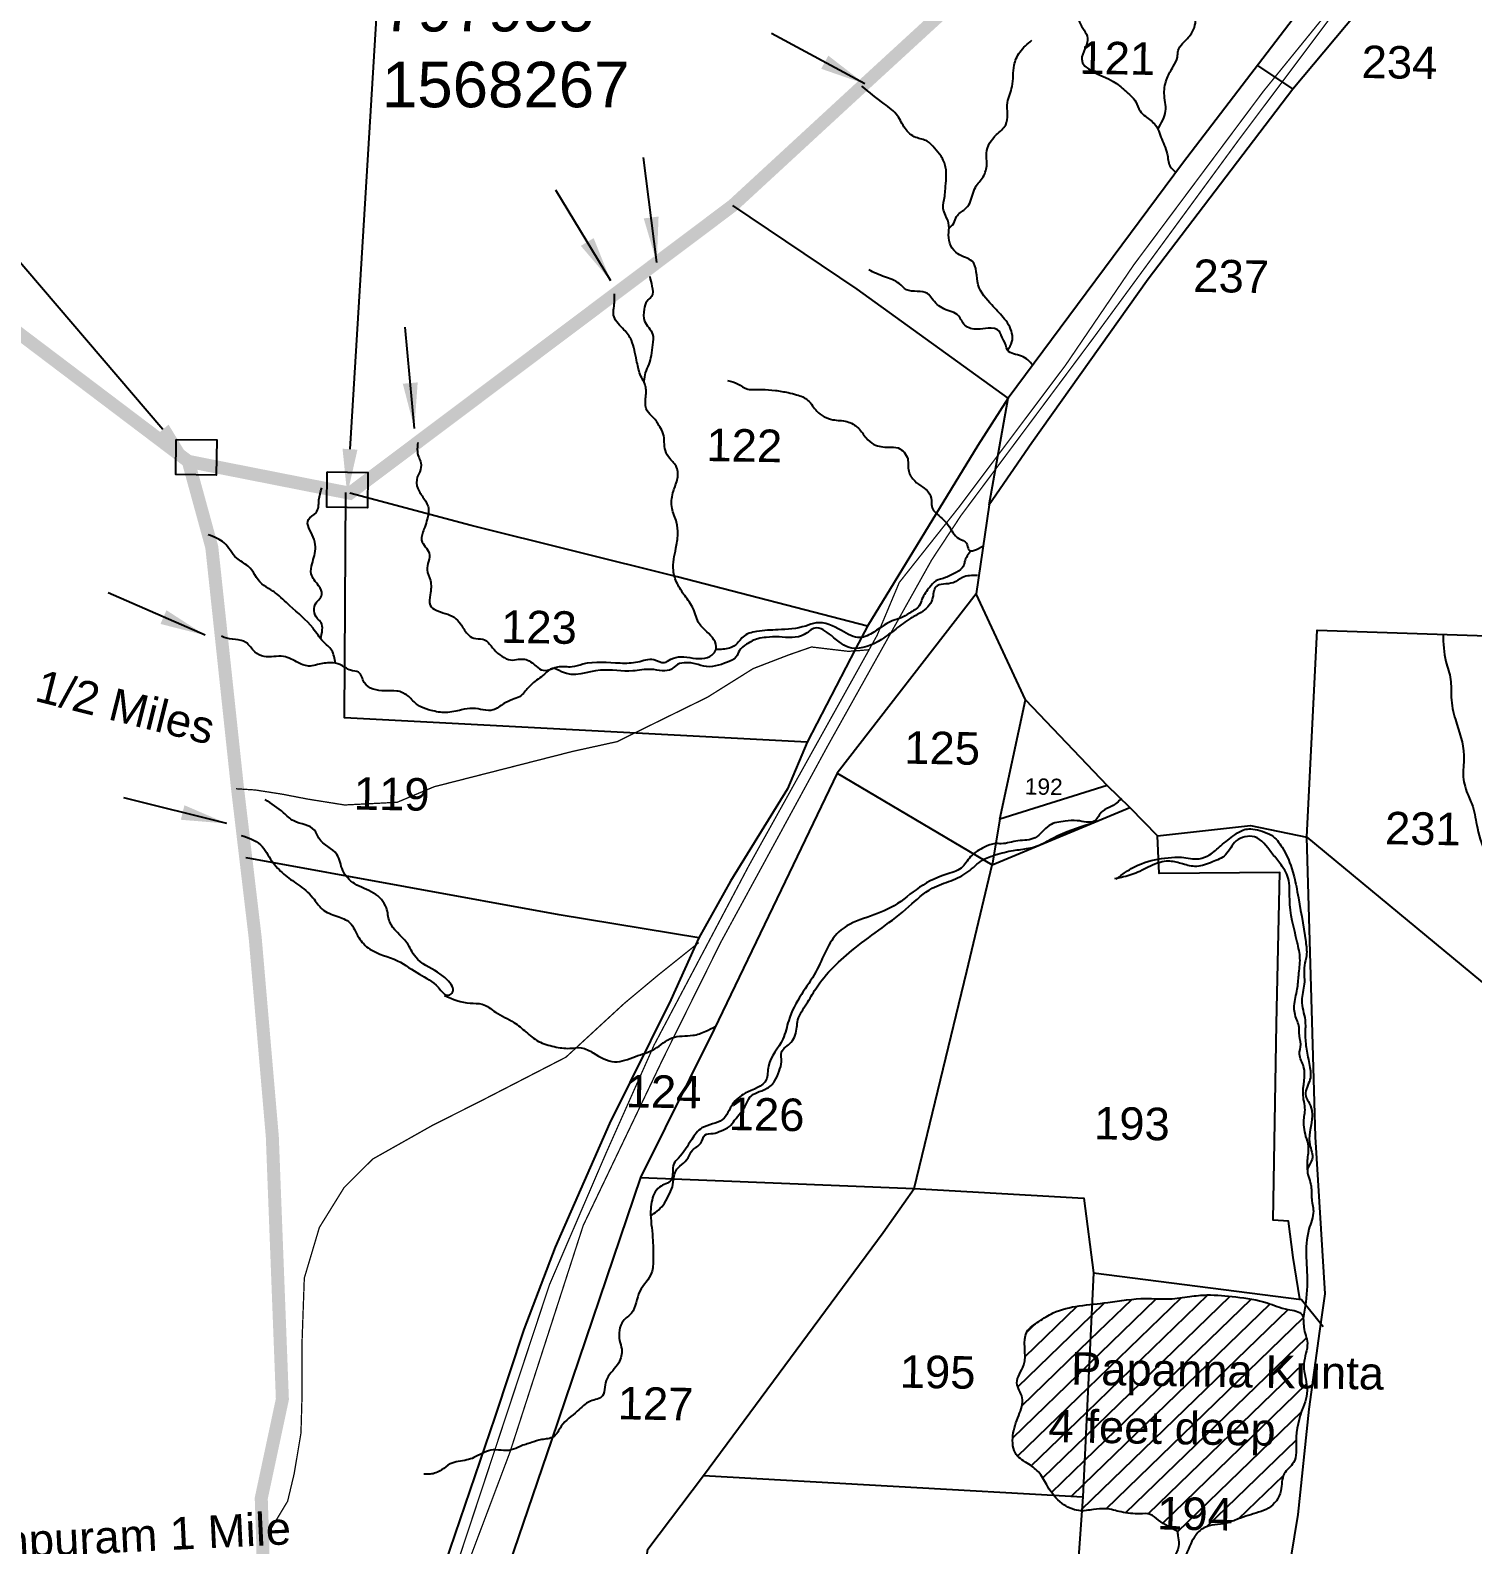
# Model space of a CAD drawing. Header units: feet. Extents: x 795890 to 801423, y 1560112 to 1569674.
# Drawn here: x 797744 to 798854, y 1567435 to 1568600 of the extents above; entities that cross this region are included whole.
import ezdxf
from ezdxf import colors
from ezdxf.entities.mleader import LeaderData, LeaderLine
from ezdxf.enums import TextEntityAlignment as Align
from ezdxf.math import Vec2, Vec3

# ---------------------------------------------------------------- set-up
doc = ezdxf.new("R2010")
doc.units = ezdxf.units.FT
doc.header["$LTSCALE"] = 15
doc.header["$MEASUREMENT"] = 0
doc.linetypes.add('HIDDEN2', pattern=[0.1875, 0.125, -0.0625])
for name, color, linetype in [('CRDS STONES', 7, 'Continuous'), ('PLOT', 7, 'Continuous'), ('PLOT NO', 7, 'Continuous'), ('ROADS', 6, 'Continuous'), ('TANKS-STREAM', 4, 'Continuous'), ('VILLAGE STONES', 240, 'Continuous')]:
    doc.layers.add(name, color=color, linetype=linetype)
doc.layers.add('VILLAGE BOUNDRY', color=5, linetype='HIDDEN2', lineweight=100)
doc.styles.get("Standard").update_dxf_attribs({"font": 'arial.ttf'})
doc.dimstyles.get("Standard").update_dxf_attribs({"dimtxt": 0.18, "dimasz": 35, "dimexe": 0.18, "dimexo": 0.0625, "dimgap": 0.09, "dimtad": 0, "dimtih": 1, "dimtoh": 1, "dimdec": 4, "dimzin": 0, "dimdsep": 46, "dimtxsty": 'Standard', "dimcen": 0.09, "dimadec": 0, "dimazin": 0, "dimtfac": 1, "dimtdec": 4, "dimtofl": 0, "dimtmove": 0, "dimatfit": 3, "dimfxl": 0, "dimtolj": 1, "dimtzin": 0, "dimarcsym": 0})
pattern_1 = [(44.06397762980023, (-41019.01245029452, -16241.04117083752), (-8.858157993516071, 9.152417032860116), [])]

msp = doc.modelspace()

# ---------------------------------------------------------------- hatches: boundary and pattern name
at = {"layer": 'TANKS-STREAM', "lineweight": -2}
h = msp.add_hatch(dxfattribs=at)
h.set_pattern_fill('ANSI31', color=256, scale=101.8967950291606, angle=-0.936022370199765)
h.set_pattern_definition(pattern_1)
edge = h.paths.add_edge_path()
edge.add_spline(control_points=[(798560.7809695156, 1567619.903628634), (798557.5230837952, 1567619.556344863), (798547.3690790051, 1567618.389728365), (798532.798308518, 1567615.260491172), (798520.3929300345, 1567606.915406936), (798504.7232010046, 1567596.83239327), (798513.4738677342, 1567575.893474803), (798499.6685594262, 1567560.343606072), (798509.7338163061, 1567547.622935451), (798503.9240260895, 1567533.443003292), (798498.9271969508, 1567520.006339806), (798500.1812727724, 1567503.584875104), (798512.1263959224, 1567497.422304075), (798521.459065171, 1567490.191099484), (798525.934926339, 1567480.696861529), (798529.7113874768, 1567475.107678997), (798531.383596349, 1567473.054887679)], knot_values=[102.9806647116088, 102.9806647116088, 102.9806647116088, 102.9806647116088, 112.8228959057091, 133.5904802349713, 146.3271555181715, 158.5784096656357, 184.1608028850692, 198.9493895631247, 210.9663786938582, 224.8289537007286, 241.0304151240638, 255.8129114780338, 267.9576955151313, 278.8131546367209, 290.9358168801128, 298.8517358993766, 298.8517358993766, 298.8517358993766, 298.8517358993766], degree=3, periodic=0)
edge.add_line((798531.383596349, 1567473.054887679), (798553.7679550918, 1567471.797010951))
edge.add_line((798553.7679550918, 1567471.797010951), (798560.7809695156, 1567619.903628635))
h.paths.add_polyline_path([(798518.7868153008, 1567499.016299409), (798709.7231340883, 1567495.896757826), (798710.516252046, 1567544.440756717), (798519.5799332585, 1567547.560298301)], flags=9)
h.paths.add_polyline_path([(798526.5197518728, 1567543.525895312), (798812.3871257462, 1567538.855358214), (798813.1697969445, 1567586.759947215), (798527.3024230712, 1567591.430484313)], flags=9)
h = msp.add_hatch(dxfattribs=at)
h.set_pattern_fill('ANSI31', color=256, scale=101.8967950291606, angle=-0.936022370199765)
h.set_pattern_definition(pattern_1)
edge = h.paths.add_edge_path()
edge.add_spline(control_points=[(798641.3749385981, 1567443.364971105), (798642.9239925842, 1567445.213567149), (798649.2598188693, 1567450.893958036), (798661.8193980809, 1567449.96365194), (798675.202296966, 1567455.872331771), (798686.2168633437, 1567459.069049244), (798699.3951712187, 1567463.459320988), (798707.6042145214, 1567475.072696688), (798706.0935702114, 1567489.932188462), (798719.1501904016, 1567498.578105497), (798716.333405695, 1567518.675548624), (798720.7926723806, 1567535.074565186), (798726.3703951199, 1567549.107531311), (798726.2133028193, 1567560.647779861), (798721.5747176976, 1567574.098185996), (798728.706965434, 1567589.1429822), (798723.1010880076, 1567599.77159436), (798723.6021142786, 1567607.208478243), (798723.2424739738, 1567609.345732982)], knot_values=[89.78068320916691, 89.78068320916691, 89.78068320916691, 89.78068320916691, 96.72634123013057, 114.0873458659726, 123.5707441881754, 139.6717737259425, 147.9569356268246, 164.0097937178257, 176.965293781175, 188.1799770774778, 204.1606968455087, 230.4994613653928, 239.0219783507214, 248.1172724510686, 263.8536690249238, 279.590065598779, 291.8580528233687, 298.4410256286506, 298.4410256286506, 298.4410256286506, 298.4410256286506], degree=3, periodic=0)
edge.add_spline(control_points=[(798723.2424739738, 1567609.345732982), (798723.0709809425, 1567610.364874299), (798721.7278387633, 1567614.556712052), (798708.6390088596, 1567615.611528349), (798693.6931647871, 1567622.6151566), (798672.0566948893, 1567625.551222875), (798652.21033312, 1567627.757754887), (798640.3889850079, 1567626.445833419), (798635.9662599122, 1567625.955003782)], knot_values=[0, 0, 0, 0, 3.139064076731586, 14.38721479808989, 30.86003281980167, 54.88016193281336, 76.7233390009817, 89.78068320916691, 89.78068320916691, 89.78068320916691, 89.78068320916691], degree=3, periodic=0)
edge.add_spline(control_points=[(798635.9662599122, 1567625.955003782), (798630.8373872516, 1567625.109979196), (798619.597891255, 1567623.258178405), (798598.4007423476, 1567625.40380576), (798578.5371732253, 1567621.654500552), (798564.8266351838, 1567620.334888092), (798560.7809695157, 1567619.903628634)], knot_values=[293.2886513395897, 293.2886513395897, 293.2886513395897, 293.2886513395897, 308.5353855735099, 326.7005957780581, 355.4641383725358, 367.458777382488, 367.458777382488, 367.458777382488, 367.458777382488], degree=3, periodic=0)
edge.add_line((798560.7809695158, 1567619.903628634), (798553.7679550918, 1567471.797010951))
edge.add_line((798553.7679550918, 1567471.797010951), (798552.9997566628, 1567461.151551663))
edge.add_spline(control_points=[(798552.9997566624, 1567461.151551663), (798555.9528095442, 1567461.135107519), (798562.020051575, 1567462.134064741), (798572.2204462911, 1567463.372604805), (798583.9045936237, 1567459.554187592), (798595.2920813712, 1567458.392899854), (798605.8888010121, 1567459.408420541), (798614.261879763, 1567451.473715212), (798621.5488185071, 1567447.753725145), (798626.5688355782, 1567445.191001032)], knot_values=[0, 0, 0, 0, 8.75778808385742, 17.78771005395031, 29.99496510895942, 44.10036832025772, 51.98330716747137, 59.53037742967099, 76.24309494345836, 76.24309494345836, 76.24309494345836, 76.24309494345836], degree=3, periodic=0)
edge.add_line((798626.5688355782, 1567445.191001032), (798641.3749385981, 1567443.364971105))
h.paths.add_polyline_path([(798523.237189529, 1567510.143321908), (798667.3209500415, 1567507.789263312), (798667.6957361314, 1567530.72861975), (798523.6119756188, 1567533.082678346)], flags=9)
h.paths.add_polyline_path([(798523.5706326214, 1567534.381564466), (798729.5036100155, 1567531.017005588), (798729.884527575, 1567554.331648021), (798523.9515501809, 1567557.696206899)], flags=9)
h.paths.add_polyline_path([(798603.5547009835, 1567439.754125435), (798675.927562638, 1567438.571688522), (798676.5649800163, 1567477.585795074), (798604.1921183617, 1567478.768231988)], flags=9)

# ---------------------------------------------------------------- linework, layer by layer
at = {"layer": 'PLOT'}
for points in [[(798773.8715679743, 1568684.880315187), (798630.4386474058, 1568496.996575469), (798496.2413060562, 1568316.659830096), (798380.1100431465, 1568400.565549324), (798284.6819695391, 1568464.890340176)], [(798821.0438306611, 1568680.882704697), (798715.2081481154, 1568554.222084074), (798603.969172838, 1568408.189796877), (798514.6103860176, 1568282.19478675), (798481.8281395511, 1568234.527293587), (798496.2413060562, 1568316.659830096)], [(798496.2413060562, 1568316.659830096), (798472.8846205735, 1568280.319027399), (798388.124766556, 1568141.376821876), (798241.7835683872, 1568179.218199129), (798083.4431684654, 1568218.832942942), (797990.0689992653, 1568243.546278418)], [(798341.6514815522, 1568052.068733177), (797985.9609808672, 1568070.95502182), (797986.918617384, 1568244.138312878)], [(798481.8281395511, 1568234.527293587), (798471.6746545478, 1568166.251594707), (798364.6950595271, 1568028.39583315), (798483.9301849573, 1567957.935048743), (798590.000536632, 1568001.925151103), (798572.5426898766, 1568018.76198532), (798489.8485550839, 1567992.817387662), (798483.9301849573, 1567957.935048743)], [(798489.8485550839, 1567992.817387662), (798509.67790899, 1568084.684871844), (798471.6746545478, 1568166.251594707)], [(798388.124766556, 1568141.376821876), (798378.9066394403, 1568123.994196977), (798341.6514815522, 1568052.068733177), (798326.7274224723, 1568016.252730317), (798282.8378349196, 1567945.23117254), (798258.4933827074, 1567901.662896986), (798150.8946740394, 1567919.27139565), (797914.533702868, 1567962.530094805), (797910.0248025774, 1567963.205819266)], [(798590.000536632, 1568001.925151103), (798611.2067971933, 1567980.062017211), (798682.5627544826, 1567988.188367062), (798726.0198172377, 1567979.057384892), (798734.0070566613, 1568138.338040326), (798895.4929426524, 1568132.961288922), (799115.1353329255, 1568118.279455602), (799291.4377511283, 1568106.413977626), (799364.7769965639, 1568085.984982144), (799499.4472788856, 1567909.696645205), (799621.8944620326, 1567742.778499458), (799678.005762343, 1567669.184061521), (799793.9381142926, 1567515.862292996), (799929.3922028783, 1567544.183540307)], [(798509.67790899, 1568084.684871844), (798572.5426898766, 1568018.76198532)], [(798726.0198172377, 1567979.057384892), (799042.1982353888, 1567717.757676706), (799230.6308235809, 1567923.072324232), (799321.5290317879, 1568034.425610673), (799364.7769965639, 1568085.984982144)], [(798364.6950595271, 1568028.39583315), (798321.7558154191, 1567938.505263878), (798270.095952296, 1567831.563383681), (798213.6581904597, 1567717.274896626), (798145.1244753997, 1567515.372377099), (798097.9861008675, 1567377.334270919), (798207.9592637096, 1567352.896826722), (798384.5003124513, 1567342.749455071), (798539.7165777457, 1567332.947554343), (798695.985419905, 1567316.181388447), (798882.1512576881, 1567295.12014682), (798901.4558498675, 1567084.995787998), (798695.0225303348, 1567111.775198424), (798686.6854609879, 1567139.341155874), (798695.985419905, 1567316.181388447), (798719.3768175335, 1567458.32715028), (798727.8011951972, 1567539.2206418), (798735.9733013212, 1567599.112957162), (798740.1774090348, 1567628.030948001), (798732.6125798495, 1567748.780698695), (798726.0198172377, 1567979.057384892)], [(798720.6731370409, 1567624.003085728), (798715.6050540546, 1567655.760212712), (798711.9822844762, 1567683.82608511), (798700.0892108853, 1567684.681174525), (798702.7827522864, 1567835.656704548), (798705.1235132341, 1567951.920437699), (798612.5020922939, 1567951.231156217), (798611.2067971933, 1567980.062017211)], [(798213.6581904597, 1567717.274896626), (798423.994335886, 1567708.893893109), (798464.5264912691, 1567876.076360684), (798483.9301849573, 1567957.935048743)], [(798258.4933827074, 1567901.662896986), (798236.8650915237, 1567853.905981536), (798189.681602712, 1567759.009758137), (798147.9690661677, 1567663.7770304), (798123.7855909962, 1567600.579311883), (798101.6168424102, 1567532.992527204), (798059.230859444, 1567408.921303959)], [(798261.8854917742, 1567488.199185447), (798400.241345657, 1567675.215893134), (798423.994335886, 1567708.893893109)], [(798423.994335886, 1567708.893893109), (798554.4808544324, 1567701.389632178), (798561.929006535, 1567644.148820451), (798721.8225082058, 1567623.564204464), (798738.515082587, 1567602.70652865)], [(798561.929006535, 1567644.148820451), (798553.7679550918, 1567471.797010951), (798547.3101375314, 1567382.306546876), (798539.7165777457, 1567332.947554343)], [(798207.9592637096, 1567352.896826722), (798219.0965338844, 1567431.472334617), (798261.8854917742, 1567488.199185447), (798553.7679550918, 1567471.797010951)]]:
    msp.add_lwpolyline(points, dxfattribs=at)
at = {"layer": 'PLOT', "lineweight": -2}
msp.add_lwpolyline([(798687.9990948352, 1568572.395389633), (798715.2081481154, 1568554.222084074)], dxfattribs=at)
at = {"layer": 'ROADS', "linetype": 'HIDDEN2', "ltscale": 13, "const_width": 1}
for points in [[(797563.4968477717, 1566392.377761874), (797647.8551379843, 1566533.533981631), (797751.3970660847, 1566697.578301622), (797843.793203623, 1566876.812287871), (797930.0881556089, 1567029.957907102), (798002.7236905112, 1567218.041302521), (798073.9206742799, 1567424.353245746), (798143.487901561, 1567634.78814302), (798187.3378750163, 1567736.755829068), (798223.996384901, 1567819.206137192), (798296.9328165448, 1567957.257440745), (798395.529579241, 1568134.319097994), (798412.5815627137, 1568174.960337323), (798458.1327649364, 1568232.413249906), (798540.4654845479, 1568342.041514547), (798592.8344135359, 1568419.059220633), (798692.3920028306, 1568552.378914965), (798824.2872744357, 1568714.671565119), (798940.8728570556, 1568917.147329416), (799009.2890229252, 1569036.438166358)], [(798747.6618614616, 1568613.912728178), (798673.7141761499, 1568515.389181193), (798561.5261532135, 1568362.457609943), (798460.0665546644, 1568226.452692487), (798437.512913479, 1568192.299401511), (798358.2018974547, 1568050.504592742), (798275.2712285081, 1567898.222448071), (798230.831779689, 1567808.643339952), (798169.4914510152, 1567680.463788846), (798113.216449772, 1567506.341656963), (798077.4056249901, 1567411.297883171), (798049.263685117, 1567330.302516645), (798007.3571802176, 1567212.743468979), (797976.5921051024, 1567132.363903246), (797965.8756300975, 1567095.526077595), (797925.3278420803, 1567006.26235605), (797877.2713267186, 1566915.596783218), (797851.842676999, 1566866.71655086), (797793.9257376496, 1566763.489104414), (797755.6488167095, 1566692.254865705), (797720.457290554, 1566633.914923869)], [(797902.5583330635, 1568016.300243319), (797917.2790313641, 1568015.380496823), (797938.3089199561, 1568012.093326026), (797957.51822008, 1568008.383129408), (797986.0090398975, 1568003.842052279), (798026.396164334, 1568005.899317143), (798054.9299152743, 1568017.886531061), (798161.2608621747, 1568045.009055042), (798195.5655416283, 1568052.549472215), (798265.0658261415, 1568086.710498731), (798300.1862236065, 1568108.703396014), (798327.5877190015, 1568119.249727103), (798345.067581197, 1568125.329054993), (798373.4007205185, 1568121.973015772), (798379.7811750345, 1568122.447429525)], [(798379.1082424795, 1568122.348537662), (798389.8303888044, 1568123.274180426)], [(797929.284096745, 1567447.064898901), (797942.172320811, 1567468.456543101), (797947.2204176201, 1567489.663112438), (797952.4325535921, 1567520.885433794), (797953.1603075824, 1567546.232628504), (797953.2626226207, 1567590.960730328), (797955.0057040843, 1567640.084908657), (797966.6133722601, 1567679.029649295), (797985.6449004585, 1567709.719877526), (798007.6309411251, 1567731.58905287), (798053.5055497516, 1567757.450814149), (798091.4330468168, 1567776.554846308), (798156.238168444, 1567809.934392055), (798201.1772034443, 1567851.345739694), (798226.9190628238, 1567872.840384153), (798258.362888729, 1567897.998903666)]]:
    msp.add_lwpolyline(points, dxfattribs=at)
at = {"layer": 'TANKS-STREAM'}
for points in [[(798558.3273215722, 1568677.698623831), (798559.1046938393, 1568670.021312085), (798561.6133199399, 1568657.807379291), (798563.8203021726, 1568647.852461037), (798562.8998434586, 1568639.864751264), (798560.7081138818, 1568630.364693747), (798556.8860944626, 1568624.340665109), (798552.8326717443, 1568617.982116647), (798550.8302724087, 1568612.83005857), (798551.1674113411, 1568605.836377335), (798557.3918489218, 1568593.363061071), (798552.8434780003, 1568577.432039354), (798577.1619073078, 1568560.240237834), (798586.1334067374, 1568553.260120356), (798594.4543166831, 1568544.557861599), (798597.8373706937, 1568537.514252706), (798601.8321599839, 1568533.391336488), (798609.6202672762, 1568526.614057799), (798612.7905673631, 1568520.362912182), (798613.7633974566, 1568517.466570099), (798618.6318130351, 1568504.650520428), (798620.7351798345, 1568495.260857397), (798625.6143596815, 1568489.996367214)], [(798611.3090835442, 1568523.766207281), (798617.4245547454, 1568537.349357199), (798616.3741484941, 1568551.049584124), (798618.636491051, 1568562.786425816), (798623.2555284325, 1568571.704468283), (798626.5600642175, 1568578.969285493), (798626.9589840823, 1568583.895039392), (798630.3941107676, 1568589.407498994), (798636.2308596394, 1568595.676395582), (798640.4222472652, 1568608.495469544), (798639.5552971079, 1568613.919179889), (798644.6397905308, 1568631.603736876)], [(798450.7183312643, 1568447.350952671), (798454.5398444408, 1568451.157441096), (798456.6752689704, 1568456.356912752), (798463.0322219254, 1568461.942503407), (798466.7546013282, 1568466.660956332), (798471.1673325701, 1568478.76441696), (798477.1112579214, 1568486.973935957), (798479.9071925508, 1568496.660349246), (798479.5891913027, 1568505.08603066), (798487.3400145159, 1568519.296879389), (798494.436922682, 1568526.875879542), (798495.8545645708, 1568543.921235101), (798499.3617905085, 1568556.380726578), (798500.9006796638, 1568572.70916812), (798505.2799555133, 1568582.764940237), (798514.5415297982, 1568591.830599908)], [(798495.9439641724, 1568353.428526478), (798499.233079164, 1568359.879814878), (798496.6990981991, 1568373.075951134), (798492.450783818, 1568378.782941409), (798483.7787143218, 1568388.320866597), (798473.3223998211, 1568403.814726688), (798468.5533710665, 1568422.033315775), (798457.6448704933, 1568427.560081221), (798450.5022408059, 1568442.132519435), (798450.7746585328, 1568449.553226752), (798448.1507160133, 1568457.25760881), (798446.3549020947, 1568462.490970143), (798447.521158433, 1568471.867992411), (798448.0496206535, 1568477.641622119), (798448.1884689508, 1568494.350485795), (798444.708299709, 1568502.791619576), (798439.7414304744, 1568508.799715709), (798434.0415958837, 1568514.241381316), (798425.4054259378, 1568517.129010589), (798416.9803575445, 1568524.060889693), (798411.2951484788, 1568533.771688471), (798401.0244446886, 1568542.90200955), (798383.8800797313, 1568556.481208876)], [(798515.3376018011, 1568342.068948108), (798506.6230316744, 1568349.005557127), (798495.8451159792, 1568353.662906584), (798494.4597046049, 1568357.443874424), (798490.8232155831, 1568365.164799594), (798489.4260014389, 1568368.223360801), (798480.9227769249, 1568370.386055411), (798472.6618324053, 1568369.653741283), (798463.0152399908, 1568372.70239886), (798458.2117721983, 1568379.864147585), (798446.8259526133, 1568385.310629428), (798437.6936564301, 1568393.265865679), (798434.2829181952, 1568397.08008668), (798418.123251009, 1568400.090635798), (798412.5563645142, 1568404.807529813), (798401.2067635362, 1568409.907779217), (798389.13860504, 1568415.308971407)], [(798220.6300167427, 1568410.133228663), (798222.3875661204, 1568402.876398413), (798221.9862191593, 1568394.717744782), (798218.5802336738, 1568391.293007352), (798216.3338849342, 1568385.038525878), (798216.721169295, 1568375.930054903), (798222.8560381173, 1568365.924337775), (798222.7226694757, 1568357.761305881), (798221.649310264, 1568349.479877367), (798219.9274521018, 1568342.732048906), (798217.2748820554, 1568336.216532603), (798216.0960718435, 1568329.676774713)], [(798145.5492976713, 1568108.662173621), (798149.9816507003, 1568110.121570286), (798160.9093564146, 1568110.230277579), (798169.2812658534, 1568112.295222599), (798198.0462308498, 1568113.069824467), (798211.4777213112, 1568113.903449555), (798223.7054656039, 1568115.648980674), (798231.8907672893, 1568113.329833357), (798236.9883513018, 1568115.959477141), (798244.6382211251, 1568117.793666923), (798263.1043536332, 1568116.738373608), (798269.800689722, 1568120.246206364), (798271.7490084765, 1568124.057527105), (798264.6366288979, 1568137.006150565), (798258.7580526543, 1568143.265822153), (798254.1937139872, 1568154.435151258), (798247.5292126676, 1568164.8801452), (798241.8867940318, 1568173.980847206), (798238.8179130843, 1568184.267432182), (798240.8035549787, 1568201.209064099), (798242.2156057495, 1568212.091047453), (798241.3218434923, 1568221.303868063), (798237.7992534875, 1568231.840254692), (798238.516087892, 1568243.858111418), (798241.7093282281, 1568253.752203477), (798241.3329754174, 1568263.529756712), (798236.2153594596, 1568270.172386406), (798232.6985809153, 1568276.387272275), (798231.0328613545, 1568289.264687054), (798228.3191769589, 1568294.734391731), (798223.344178739, 1568301.910197877), (798218.7360450479, 1568306.938147022), (798217.3934638151, 1568314.991375753), (798217.5618144828, 1568325.295536114), (798213.3617456951, 1568334.809821039), (798210.5935055809, 1568345.831383767), (798208.844703042, 1568353.62357767), (798206.5558082974, 1568361.156923946), (798200.7921760911, 1568369.282384363), (798193.190013695, 1568379.259225056), (798193.503403333, 1568390.230276615), (798193.6105367872, 1568396.787543696)], [(798280.3479981651, 1568330.338421287), (798288.6888448743, 1568327.54810325), (798295.2705080453, 1568323.791036102), (798298.9163296078, 1568323.31683187), (798306.8037670329, 1568323.270828347), (798317.2553075356, 1568322.602405886), (798327.1096976185, 1568320.948575102), (798333.6433298651, 1568319.348836162), (798342.3721725557, 1568314.893136288), (798349.2125215249, 1568306.653194023), (798361.4558313489, 1568300.112881069), (798372.227252949, 1568298.692654975), (798381.111297762, 1568293.571030666), (798387.1338862148, 1568286.090863336), (798393.1138602293, 1568281.099548523), (798404.3222698765, 1568278.98530558), (798411.619329487, 1568278.368421424), (798419.038098372, 1568269.952977789), (798419.8278200137, 1568260.598805148), (798424.4363752792, 1568252.975689395), (798430.6694716262, 1568248.229152535), (798434.8449434172, 1568244.594423581), (798437.3099118164, 1568237.918795355), (798437.8847385147, 1568232.209023707), (798440.4857976956, 1568228.765905664), (798450.2085408634, 1568219.068904384), (798458.4247471197, 1568208.649776603), (798464.2961587794, 1568205.093853269), (798465.89093751, 1568200.371064138), (798477.2202505763, 1568203.108332815)], [(798042.3388219615, 1568282.678788997), (798041.9483091254, 1568275.661110927), (798043.245767463, 1568270.681706102), (798044.5634716814, 1568266.941481416), (798043.7617687504, 1568260.068190485), (798041.9023992056, 1568255.966866037), (798042.3097545626, 1568247.145638894), (798046.8749380317, 1568239.633660614), (798050.6095384159, 1568231.082997611), (798049.0848700865, 1568222.15566705), (798047.0516116675, 1568215.853336797), (798045.2579084518, 1568207.343572068), (798051.0256381035, 1568197.470593664), (798049.4521178526, 1568184.597493721), (798051.9383885977, 1568176.430972544), (798051.896310752, 1568165.413404588), (798051.7680841754, 1568157.565100641), (798063.3838670962, 1568151.177602813), (798070.2288466715, 1568148.173413419), (798075.131533958, 1568143.073448438), (798080.3836910357, 1568135.412577233), (798085.2923834734, 1568132.026852835), (798092.175608821, 1568131.363554464), (798102.225563752, 1568121.97161501), (798108.6278587519, 1568117.184144849), (798112.0492268766, 1568115.613397061), (798124.3265696533, 1568115.963647661), (798133.3917091615, 1568110.501090315), (798138.5802147076, 1568107.386458653), (798145.6330601491, 1568108.648408359)], [(797967.5962101198, 1568131.618384957), (797968.8207989838, 1568138.411528087), (797967.9399194093, 1568144.126626296), (797965.0651589578, 1568147.093516186), (797964.012399422, 1568159.346462126), (797966.2776164529, 1568161.673152253), (797968.4310120649, 1568165.670172713), (797966.0350296765, 1568172.383332093), (797960.3419991424, 1568181.571964415), (797961.0257126249, 1568189.347088551), (797962.7979867761, 1568195.575061365), (797961.9220184288, 1568209.714316849), (797958.1065563816, 1568223.263818483), (797964.0400353172, 1568228.589471763), (797966.2888175626, 1568238.42477717), (797968.389203723, 1568247.706284926)], [(797978.9614310057, 1568112.733031334), (797975.9437299764, 1568122.850608557), (797969.6830501314, 1568129.311771662), (797961.7180833519, 1568139.686668369), (797943.9626939658, 1568156.933867777), (797932.6328874377, 1568167.010595675), (797929.1346424213, 1568169.364083473), (797922.3121820316, 1568173.891399087), (797911.7472763895, 1568187.488374702), (797903.0058697178, 1568193.636761134), (797893.2842152622, 1568205.369746111), (797888.0355219566, 1568208.811591137), (797881.1839735338, 1568211.573009613)], [(798467.7556995251, 1568199.401218112), (798462.8090437069, 1568190.819325544), (798462.025111184, 1568187.596747421), (798456.2881338154, 1568182.728357331), (798448.1765737245, 1568178.686119598), (798440.7154218014, 1568176.094276509), (798436.0406909296, 1568171.369688926), (798430.0376249505, 1568162.074464017), (798427.9709097547, 1568157.098316026), (798420.3091661544, 1568151.409586456), (798413.9008637066, 1568147.676842514), (798409.3675360507, 1568146.249271862), (798393.0679904122, 1568136.817573303), (798382.3874062893, 1568132.517340115), (798368.092978105, 1568137.932232393), (798348.7063711912, 1568143.799613698), (798340.5932976003, 1568141.460321338), (798319.3164334628, 1568138.555595348), (798302.884889334, 1568137.262882276), (798292.3981430233, 1568133.14102914), (798286.430438024, 1568126.603827453), (798277.0046910404, 1568123.635479079), (798271.2690693217, 1568123.339017297)], [(798472.7349811145, 1568180.381887747), (798461.165099839, 1568178.747455288), (798454.0780224735, 1568174.78210744), (798440.619315671, 1568171.558639742), (798437.9082299466, 1568161.910477127), (798429.3192620687, 1568151.975843405), (798421.4022599128, 1568147.403076151), (798409.88054651, 1568139.145224427), (798398.9279830991, 1568131.216048149), (798376.0443498867, 1568124.495236711), (798360.3560446096, 1568134.041769288), (798347.7093648361, 1568139.93082974), (798339.5417508204, 1568134.962851483), (798320.0738029785, 1568133.013459587), (798310.2803294642, 1568132.748388887), (798303.879529401, 1568131.719316683), (798295.1558359065, 1568127.468832187), (798289.6852185102, 1568122.598373884), (798287.0514342717, 1568117.681567045), (798280.3873861097, 1568113.630360031), (798262.1774254707, 1568110.526765701), (798253.4208465209, 1568112.937293464), (798248.8845571955, 1568113.152991754), (798242.0533914315, 1568111.847620156), (798237.5988339123, 1568108.377541382), (798221.8151015958, 1568108.08669911), (798207.6122146165, 1568106.86849216), (798182.7171244754, 1568107.386801936), (798152.880340097, 1568106.201045356), (798145.8885843919, 1568108.880913443), (798139.8083486999, 1568104.53536923), (798130.1200741706, 1568097.010614542), (798124.3962319482, 1568090.70170436), (798120.4517750049, 1568087.073878155), (798115.0911555886, 1568084.895956333), (798108.5313684116, 1568081.752575154), (798100.2684782604, 1568076.962480851), (798084.6077643146, 1568078.104877613), (798075.9114950732, 1568076.966505569), (798063.9455530301, 1568074.896502339), (798052.5338946064, 1568076.560443158), (798044.5919102645, 1568079.349627329), (798041.0796826645, 1568081.672677955), (798034.4174864909, 1568087.900132683), (798026.1927220174, 1568091.481945536), (798017.0242210571, 1568091.631741657), (798001.1533627068, 1568097.9980675), (797996.7470200756, 1568105.95014474), (797990.5134308289, 1568107.451842872), (797982.4017786605, 1568111.918500846), (797975.4198716499, 1568113.11598198), (797965.1427887278, 1568111.806394543), (797959.4039783659, 1568110.619703164), (797950.4713493823, 1568113.129671338), (797939.0141528444, 1568118.044748857), (797924.0243018563, 1568117.994253654), (797916.8855955023, 1568121.656843816), (797910.1004619244, 1568128.859777456), (797893.3504416975, 1568132.734531344), (797891.2962627783, 1568133.753144289)], [(798830.8097610311, 1568135.125641757), (798832.9209955237, 1568114.068397035), (798836.5554558365, 1568100.34422039), (798837.0335430894, 1568086.671612965), (798840.2600112772, 1568069.450228739), (798846.8271740265, 1568042.013340857), (798846.2360471315, 1568027.307089299), (798849.5025781316, 1568012.537810842), (798853.5505142631, 1568002.6609601), (798857.1389550287, 1567986.134567094), (798864.8442456508, 1567963.934812892), (798870.6356972512, 1567953.500983761), (798887.0334760528, 1567926.604224097), (798901.9883885155, 1567897.27844096), (798918.1212524781, 1567875.641738064), (798936.9568770619, 1567847.475750781), (798952.2625502027, 1567818.144236872), (798955.6394756637, 1567788.657245312), (798961.6276569995, 1567768.963751719), (798962.2561988616, 1567743.02537389), (798966.4717609012, 1567721.933748401), (798982.9267684859, 1567698.53976402), (798994.127274048, 1567675.582162498), (799003.3209801789, 1567658.613818932), (799020.0008424548, 1567627.507835086), (799030.9307076349, 1567609.459849732), (799049.6210488002, 1567588.214269673), (799067.2542470705, 1567572.50952474), (799077.1263438589, 1567554.128450309), (799090.5625693123, 1567539.193018105), (799103.7109857488, 1567528.116369484), (799121.7633853797, 1567516.609391055), (799142.8975188034, 1567500.496913259), (799169.2918824572, 1567484.298656275), (799183.9360943898, 1567457.430546608), (799190.8393858401, 1567438.09922372), (799198.7676375236, 1567429.560623128), (799207.7667604638, 1567400.682517458), (799219.0817262558, 1567384.730629573), (799234.1799498613, 1567364.161943849), (799264.2714889683, 1567338.092566896), (799292.2360455361, 1567310.656456733), (799343.7157758037, 1567259.074700676), (799368.4898585624, 1567229.5884907), (799384.7257369985, 1567214.256946384), (799404.8249962083, 1567199.212652696), (799419.3647730793, 1567187.412529794), (799434.2095276022, 1567172.804455895), (799457.0798227391, 1567155.612499383), (799488.3751047365, 1567132.859320481), (799508.9584105988, 1567104.492693033), (799522.7394373307, 1567089.201256393), (799542.7871879716, 1567071.004301879), (799584.5569106112, 1567022.383668038), (799611.3149012874, 1566985.507089993), (799630.3964522542, 1566972.581649926), (799663.0990205528, 1566934.556672422), (799670.6250056531, 1566922.871304846), (799695.6897506034, 1566886.544196162), (799730.8698282628, 1566849.88038803), (799753.665725982, 1566828.134823651), (799788.7774009397, 1566801.301443254), (799802.747180295, 1566791.814143135), (799804.5267398043, 1566792.666868181), (799789.803894642, 1566810.102832522), (799785.5063467836, 1566817.227444107), (799781.3597977222, 1566833.608648763), (799779.3911835917, 1566848.190670617), (799776.8541913887, 1566871.860144272), (799777.4908116115, 1566884.224789126), (799784.4467922654, 1566897.571717829), (799791.9943049145, 1566919.481001718), (799799.0885857963, 1566941.292807615), (799803.301121017, 1566959.677998704), (799811.4044910122, 1566985.460990489), (799815.4111503889, 1567018.019671861), (799823.5916893573, 1567050.857268592), (799824.4306232298, 1567099.425245539), (799831.3026116849, 1567115.972068638), (799835.5147627576, 1567139.850816234), (799840.1877390814, 1567170.663230705), (799842.4063697192, 1567200.127635897), (799842.0915222235, 1567223.386128706), (799842.4177020658, 1567242.380272132), (799831.1514755595, 1567275.882701293), (799831.9068458078, 1567300.858926167), (799832.2809936302, 1567323.75921647), (799829.4553463715, 1567342.199861291), (799814.7141762222, 1567396.829608322), (799798.6360958111, 1567433.534143375), (799786.7389749242, 1567449.693564198), (799758.3723831694, 1567478.616348412), (799728.4860849404, 1567499.581602812), (799711.469488915, 1567525.817580777), (799693.1652275564, 1567553.881911028), (799685.2820824988, 1567581.775979769), (799662.8887382599, 1567614.76598772), (799661.985717647, 1567623.991356336), (799645.2297445822, 1567661.748129957), (799647.4993935612, 1567694.335190824), (799641.6777960574, 1567720.807305941), (799596.7558445497, 1567773.556011483), (799576.6718380307, 1567794.283472067), (799565.2768476361, 1567803.339023215), (799548.5264270552, 1567810.708033267), (799533.7109285134, 1567827.801828076), (799511.0073915618, 1567851.232818828), (799497.296860612, 1567881.612546523), (799489.4670095262, 1567891.496706255), (799471.9882815944, 1567908.633850125), (799465.2344240309, 1567930.030540453), (799459.5275859197, 1567961.166359087)], [(797906.5454153637, 1567980.484493912), (797921.2570644079, 1567973.274107554), (797930.2075848072, 1567960.494864728), (797939.2079131664, 1567950.764194328), (797949.981020526, 1567942.747066438), (797961.5903089861, 1567932.538143921), (797968.8609486544, 1567923.706823312), (797980.1124274381, 1567918.295639325), (797990.0631814357, 1567913.341170065), (797996.855051907, 1567901.904075331), (798005.433531784, 1567893.051550342), (798026.657110834, 1567883.992428134), (798043.4993512221, 1567873.69800899), (798058.1611949732, 1567863.43921344), (798065.9173214887, 1567857.649347081), (798069.0050534538, 1567859.777032324), (798064.8011972555, 1567869.429337359), (798057.4811500674, 1567875.212078999), (798040.6602559476, 1567886.813029183), (798033.8616704938, 1567897.814607028), (798020.6076779766, 1567914.149010037), (798018.1619694927, 1567924.643843431), (798008.3179441702, 1567936.130804655), (797993.6066955663, 1567943.341184472), (797984.6134826299, 1567953.507365218), (797980.016239641, 1567965.779857051), (797966.2621316581, 1567978.201954895), (797962.8731102918, 1567984.355934263), (797946.8536237059, 1567991.587688236), (797939.1042095064, 1567997.812908249), (797924.8784450821, 1568008.06457908)], [(798583.4948816379, 1568008.828443544), (798575.9843266483, 1568002.908719714), (798568.6476423386, 1567998.94271964), (798562.8454719784, 1567991.546622769), (798549.4294817834, 1567991.777559184), (798540.0811161846, 1567991.358902096), (798527.922348178, 1567988.129854875), (798517.0904691, 1567978.594960118), (798503.802117419, 1567976.241211295), (798490.9934674823, 1567974.070143369), (798486.3185030287, 1567974.10982265), (798478.1189546478, 1567971.487959904), (798467.4430403318, 1567964.114074393), (798460.2229307042, 1567955.365758275), (798448.3867565838, 1567950.406988648), (798425.5487839663, 1567938.704877659), (798406.1310326792, 1567924.883971203), (798366.0028384647, 1567906.24928404), (798348.3739955139, 1567875.463082387), (798337.363169925, 1567858.190162518), (798327.5329858963, 1567838.142288296), (798323.0076747462, 1567823.825402138), (798311.9365996784, 1567802.879301161), (798310.2343766647, 1567792.496786486), (798294.0516511914, 1567782.164089401), (798284.4117522661, 1567773.748425768), (798276.5553138284, 1567761.935298893), (798260.8162169079, 1567755.456449017), (798253.009792377, 1567746.70449987), (798242.6568031451, 1567732.176497072), (798239.2158908427, 1567727.94621593), (798237.1721252492, 1567715.425787149), (798228.1948270174, 1567710.06112961), (798222.104333343, 1567698.325338374), (798221.376479648, 1567691.294902941), (798222.8901143498, 1567671.367858846), (798223.2328753509, 1567654.828106356), (798222.1384747871, 1567644.129331024), (798213.0163775426, 1567629.887547736), (798206.6123424282, 1567613.151858387), (798200.3409724943, 1567607.041270301), (798197.5293978697, 1567592.009996963), (798199.0809460538, 1567585.350760346), (798196.7959532156, 1567574.834062719), (798187.8442544444, 1567562.767896323), (798186.0635828117, 1567556.098345276), (798184.4462196571, 1567549.490719616), (798175.0214397572, 1567545.423123428), (798164.9312554495, 1567537.597137179), (798152.6492589619, 1567526.11615783), (798146.7820582804, 1567518.070294564), (798137.3865940783, 1567515.811491041), (798129.6512709409, 1567513.525563923), (798121.0006928095, 1567510.65139107), (798114.163384096, 1567507.898474174), (798098.3498972235, 1567507.654442697), (798085.3412024342, 1567501.985542675), (798079.9934580768, 1567500.17572418), (798067.2183086984, 1567497.15901008), (798060.4945959349, 1567492.525804848), (798051.7038585977, 1567489.254453289), (798046.9566451325, 1567489.332013859)], [(798221.1281264201, 1567687.678459931), (798230.8661028421, 1567696.116662182), (798234.9509485103, 1567702.993892311), (798238.0482794209, 1567710.217890693), (798239.2533180495, 1567717.363844763), (798240.6985287946, 1567722.311162485), (798250.0975158438, 1567732.387847497), (798253.5687781856, 1567738.504710261), (798259.8340880522, 1567743.694123812), (798263.158341297, 1567750.02266498), (798269.3594792606, 1567751.284338985), (798275.5726405305, 1567753.26743733), (798282.0499172506, 1567756.689462083), (798285.8987483433, 1567761.357077639), (798294.6027387953, 1567773.321592601), (798297.7600209657, 1567779.190267612), (798301.6602211371, 1567782.093118235), (798309.8213993236, 1567785.407378612), (798313.9597589076, 1567788.145996108), (798316.5813609413, 1567791.390420727), (798320.1589964689, 1567799.109129161), (798322.043562735, 1567806.374473025), (798322.0129430727, 1567813.652022982), (798329.525125751, 1567821.466953455), (798333.8062295855, 1567832.942451366), (798334.619690974, 1567838.566089252), (798341.2367370226, 1567850.890441639), (798348.3565683917, 1567862.565863718), (798378.3283245927, 1567893.661118382), (798420.0496833858, 1567925.806527318), (798437.8684250761, 1567939.848481024), (798452.3118378175, 1567945.623127526), (798465.382212487, 1567952.344905857), (798476.6393318339, 1567961.407975222), (798486.4252396366, 1567965.409318707), (798500.3682563831, 1567968.880311785), (798511.9671803233, 1567970.540205027), (798523.6041016567, 1567974.511306419), (798531.0761242853, 1567978.55045445), (798559.9556330484, 1567989.637435958)], [(798726.501335395, 1567723.205753945), (798726.6230691159, 1567730.656652708), (798727.2667838377, 1567741.515140817), (798725.3683941602, 1567748.999207725), (798723.8921447203, 1567763.30812338), (798724.5986184352, 1567767.958407748), (798723.1657214658, 1567780.402863067), (798723.5303871075, 1567802.72278199), (798720.4118806676, 1567812.144037081), (798721.2979334444, 1567819.647694306), (798720.0261598255, 1567828.602933951), (798719.8970718049, 1567834.052921038), (798718.2270026526, 1567838.656398285), (798716.3322090912, 1567849.430436078), (798718.6123549098, 1567862.141109705), (798719.7718858845, 1567873.017921203), (798720.7473601585, 1567885.806511624), (798718.6600121809, 1567898.261822559), (798712.8169483102, 1567931.514652898), (798711.687385554, 1567947.682635073), (798705.1855091704, 1567959.204793357), (798698.9031341292, 1567967.103843454), (798685.7220147634, 1567979.292165789), (798671.7335103974, 1567976.179300868), (798663.4744542779, 1567965.45518318), (798653.3509807577, 1567960.0516724), (798641.3085200079, 1567956.628738576), (798630.467193509, 1567958.476489406), (798620.7451385246, 1567960.58439075), (798608.9997277807, 1567958.270352935), (798596.0756859141, 1567952.07744937), (798583.466885773, 1567948.106893846), (798578.1539344187, 1567947.079948263)], [(798579.4565731157, 1567946.877607933), (798586.6097581345, 1567952.224764713), (798598.7946002753, 1567958.628093261), (798619.3842042657, 1567963.300470162), (798629.6455362146, 1567963.588073208), (798643.1916213958, 1567962.530138707), (798651.2189338668, 1567965.586254652), (798659.9930128502, 1567972.500725769), (798670.616223257, 1567980.978456024), (798679.1179084308, 1567985.165364338), (798684.3624606105, 1567985.307386731), (798691.6281345459, 1567983.594882529), (798698.871497782, 1567980.516817796), (798706.9297289038, 1567971.506159255), (798715.2761559482, 1567952.24553871), (798718.6766938455, 1567937.163826092), (798725.1145397914, 1567898.713079186), (798725.7534743329, 1567888.180906837), (798724.2147119073, 1567880.447155918), (798723.9796822476, 1567866.061805753), (798722.0804043568, 1567853.537385163), (798724.6576788418, 1567838.40077794), (798724.7678709226, 1567827.59489218), (798725.7106151807, 1567816.15263099), (798728.1858568923, 1567803.415807585), (798728.436650041, 1567792.831418452), (798725.0030536475, 1567781.200490035), (798728.9548441293, 1567772.389535536), (798728.280015111, 1567742.698949833), (798730.1108663867, 1567731.558947979), (798726.6105579203, 1567723.982843599), (798729.0811688239, 1567712.048621675), (798729.6266410784, 1567701.921196615), (798731.0575875586, 1567691.601835441), (798727.6305224663, 1567677.633851646), (798726.1980262068, 1567633.875068286), (798723.199908935, 1567609.091423639)], [(798062.779058224, 1567857.233970938), (798082.4368557832, 1567851.432851873), (798091.7525549168, 1567850.732688715), (798102.0763496663, 1567844.535944389), (798116.2127137557, 1567836.633023544), (798125.4214019151, 1567829.358573782), (798135.178693085, 1567822.075160875), (798147.1837002307, 1567818.042960343), (798159.2334641325, 1567816.750165598), (798168.0188612647, 1567817.154590769), (798177.2812537977, 1567813.16719942), (798193.6299304981, 1567806.324057721), (798209.6090232115, 1567810.447012604), (798224.5177634247, 1567816.231504601), (798237.8254486951, 1567824.782128584), (798253.7687376039, 1567826.713656779), (798263.6960948464, 1567829.839398211), (798270.8897904279, 1567833.557927923)], [(798626.5688355782, 1567445.191001032), (798611.9678762269, 1567453.95590085), (798605.6134911347, 1567458.287334275), (798597.597405476, 1567458.799991201), (798583.2907398993, 1567460.178802633), (798571.1035573159, 1567462.668053016), (798561.9228240359, 1567462.05467077), (798550.6379572928, 1567461.284821566), (798537.7366871671, 1567466.839251682), (798526.8640094891, 1567479.612305264), (798520.5026513855, 1567489.931804426), (798512.2105694218, 1567496.937685487), (798502.5876658675, 1567504.346835674), (798499.9593555019, 1567518.893800411), (798504.4172304403, 1567534.469894379), (798507.1256171605, 1567548.06532108), (798503.1074973948, 1567559.390635262), (798508.3010464907, 1567573.237271811), (798510.7429765118, 1567598.702852909), (798520.0098383375, 1567606.716497528), (798530.9357771198, 1567613.262241106), (798550.9792826078, 1567618.698273357), (798572.8988706635, 1567621.221901154), (798602.0408067806, 1567624.348008294), (798620.5481038373, 1567624.045633747), (798635.9662599121, 1567625.955003783)], [(798635.9662599121, 1567625.955003783), (798649.2252340424, 1567627.060913451), (798671.4301808393, 1567625.532343303), (798695.4830179736, 1567621.002116055), (798711.4723909299, 1567615.894732889), (798722.2583274599, 1567612.017920798), (798723.685880342, 1567602.214874058), (798726.3974367529, 1567590.011816768), (798723.7573394366, 1567574.195768482), (798725.8793564099, 1567558.301916173), (798725.7551584882, 1567549.034935211), (798723.1350438315, 1567540.755452336), (798717.725222657, 1567514.467979355), (798715.8531133519, 1567498.292111739), (798708.5472034069, 1567489.505234262), (798705.9969483705, 1567476.552670056), (798696.565536283, 1567463.188116322), (798688.7658057853, 1567459.957500705), (798673.1878082477, 1567454.809973272), (798664.0730181946, 1567451.600680149), (798646.7653017784, 1567447.941455485), (798639.9360596617, 1567441.482923241), (798632.3671243037, 1567425.546119014), (798624.5396576002, 1567412.363983909), (798613.4294945265, 1567395.382379277), (798610.914682975, 1567378.63322361), (798609.7938011624, 1567361.404734847), (798607.7158201113, 1567346.514967184), (798602.6085201949, 1567338.743770972), (798601.9819899821, 1567332.470327989), (798604.4056864576, 1567320.386969869), (798603.6634523948, 1567307.046176095), (798601.1939127767, 1567300.279245268), (798599.22753736, 1567293.34995), (798598.4556039427, 1567278.176881269), (798598.0053710495, 1567266.664076933), (798593.6671623234, 1567257.833116885), (798596.3999646609, 1567248.624667072), (798602.2730404988, 1567239.103274608), (798608.6531369044, 1567228.526073821), (798610.4443607368, 1567209.458025272), (798609.9128752276, 1567192.972030164), (798611.7739528932, 1567178.541504828), (798613.9443729417, 1567166.985883934), (798619.2633796516, 1567155.640620618), (798619.9597679076, 1567150.130962372), (798618.7618300177, 1567140.986896602), (798621.434760604, 1567128.113904603), (798626.5432579457, 1567119.914001829), (798625.8677110085, 1567109.308209596), (798630.7782232694, 1567095.04317402), (798632.493291317, 1567086.359129087), (798630.2620362528, 1567076.090630097), (798624.673377227, 1567062.373437617), (798624.5555546726, 1567055.161927779), (798627.549632526, 1567036.358210072), (798626.2142933786, 1567030.403167021), (798623.1515568637, 1567019.736061264), (798623.7259221212, 1567017.328560418), (798627.916416538, 1567008.603908542), (798631.9172637006, 1567000.913078859), (798632.5741668558, 1566990.597392777), (798634.3136972575, 1566970.783611428), (798638.5580554686, 1566965.355775561), (798649.4712290764, 1566951.368810949), (798658.5878893456, 1566938.488898832), (798669.1595008746, 1566928.83560823), (798675.4595897705, 1566922.961993962), (798679.2342265334, 1566914.03812217), (798684.4525876245, 1566905.090662628), (798689.5488617313, 1566901.297674517), (798695.2338131391, 1566895.640124693), (798699.4611018938, 1566889.182007111), (798701.6494928994, 1566884.199953512), (798711.2533611474, 1566878.478375931), (798717.733002332, 1566870.953061651), (798731.2632296248, 1566865.579526338), (798749.5981893814, 1566863.837215247), (798772.781881623, 1566868.40473656), (798792.5614511347, 1566865.62147497), (798803.8561989851, 1566868.907537907), (798812.504580935, 1566872.84917123), (798824.318551129, 1566870.410548835), (798835.7507243091, 1566869.61127171), (798851.784920569, 1566875.269562079), (798861.3638585228, 1566886.137187756), (798868.7663459117, 1566888.874346093), (798883.6553937662, 1566886.997816418), (798908.0374913868, 1566897.103412462), (798915.88179674, 1566901.874899716), (798939.2858472457, 1566895.776319183), (798949.9241820665, 1566896.419062443), (798957.1287474681, 1566899.56773131), (798969.84706925, 1566902.422258861), (798983.369231107, 1566904.446936346), (798991.5822299337, 1566906.762575589)], [(798626.5688355782, 1567445.191001032), (798626.7973915436, 1567441.96280945), (798627.5548765813, 1567435.486512172), (798625.07680857, 1567427.618368172), (798622.3872298037, 1567422.457800404), (798619.2870766008, 1567414.655605442), (798611.6417903113, 1567406.310605374), (798599.5853784473, 1567373.145183361), (798597.0010206155, 1567355.46985515), (798598.1675740473, 1567350.239760809), (798596.5608936013, 1567341.303004581), (798590.4326164182, 1567336.609016052), (798586.2746969273, 1567324.795814861), (798582.9852704708, 1567315.052870762), (798578.0816594437, 1567308.671185678), (798574.3955749942, 1567300.888839979), (798572.1560161577, 1567291.545664962), (798566.4449620598, 1567286.844859789), (798557.9674813258, 1567278.854040348), (798553.70649317, 1567273.504160888), (798539.2230690368, 1567268.321459988), (798519.9243154696, 1567262.174964553), (798508.5538241628, 1567244.145521418), (798503.7939020484, 1567233.801219535), (798497.8640215497, 1567228.478606648), (798493.2300720294, 1567225.844650246), (798483.486140294, 1567229.755819158), (798475.8793929499, 1567236.758658886), (798469.0460444777, 1567239.996891397), (798462.1468426348, 1567251.990745226), (798455.9631634599, 1567256.677590187), (798445.8190307384, 1567261.637439396), (798430.6884115203, 1567267.929361186), (798424.5830382656, 1567277.409039868), (798412.0272562399, 1567288.036247902), (798410.7338021384, 1567298.270989631), (798406.7966895932, 1567317.247846966), (798394.8499566177, 1567326.822962517), (798377.5026824912, 1567337.945376503)]]:
    msp.add_spline(points, degree=3, dxfattribs=at)
at = {"layer": 'VILLAGE BOUNDRY', "lineweight": -2, "ltscale": 10, "const_width": 10}
for points in [[(797865.7533740561, 1568268.08380792), (797990.0689992653, 1568243.546278418), (798284.6819695391, 1568464.890340176), (798383.8045971448, 1568556.277732789), (798575.2307264681, 1568732.054725401), (798644.6386476355, 1568788.531318448), (798740.6178876631, 1568864.879972839), (798785.6614513599, 1568938.792648487), (798822.932229635, 1568945.512797201), (798925.9542573128, 1569030.28382497), (799002.7577061616, 1569037.303824737), (799372.0860256592, 1568958.999469039), (799664.4533595863, 1568898.033041189), (800237.7511488245, 1568786.183066851)], [(797865.7533740561, 1568268.08380792), (797724.1768139221, 1568375.149207587)], [(797587.8711880085, 1566441.390123242), (797616.3291408623, 1566490.968530737), (797614.1072233536, 1566497.518667289), (797676.0324535285, 1566589.341709328), (797720.0447096709, 1566655.070627765), (797773.8737557846, 1566754.218502394), (797815.4471786374, 1566833.522549857), (797872.0865358324, 1566936.807430443), (797952.0667812633, 1567097.114560111), (797910.5278985553, 1567246.298184134), (797923.2242927813, 1567254.35578612), (797923.1277002927, 1567435.488257736), (797921.8858725438, 1567470.690495935), (797938.148320279, 1567546.952485924), (797930.3963378442, 1567748.806563864), (797917.260150171, 1567901.483474205), (797903.5187181219, 1568017.70917618), (797883.8583333833, 1568202.031128881), (797865.7533740561, 1568268.08380792), (797865.7533740561, 1568268.08380792)]]:
    msp.add_lwpolyline(points, dxfattribs=at)
at = {"layer": 'VILLAGE STONES', "lineweight": -2}
for points in [[(797856.555670637, 1568285.007706202), (797887.7737948168, 1568284.497660564), (797887.3325579684, 1568257.4910837), (797856.1144337886, 1568258.001129339)], [(797972.6992496542, 1568259.931296745), (798003.917373834, 1568259.421251107), (798003.4761369855, 1568232.414674244), (797972.2580128056, 1568232.924719882)]]:
    msp.add_lwpolyline(points, close=True, dxfattribs=at)

# ---------------------------------------------------------------- texts
at = {"layer": 'PLOT NO', "lineweight": -2}
for s, height, rotation, p in [('121', 25, 359.0639776298012, (798580.2713508686, 1568578.141520739)), ('234', 25, 359.0639776298012, (798797.3043391556, 1568574.91123434)), ('237', 25, 359.0639776298012, (798667.886745203, 1568410.435556016)), ('122', 25, 359.0639776298012, (798293.3836343937, 1568280.327322638)), ('123', 25, 359.0639776298012, (798135.4919470472, 1568140.620157311)), ('125', 25, 359.0639776298012, (798445.5694150014, 1568047.663013451)), ('119', 25, 359.0639776298012, (798022.2370583187, 1568012.33180154)), ('192', 12.5, 359.0639776293083, (798523.6911290183, 1568017.966960231)), ('231', 25, 359.0639776298012, (798815.3177966923, 1567985.713988271)), ('124', 25, 359.0639776298012, (798231.3181671409, 1567783.434012777)), ('126', 25, 359.0639776298012, (798310.5355385551, 1567765.924007708)), ('193', 25, 359.0639776298012, (798591.4818777437, 1567758.862326817)), ('195', 25, 359.0639776298012, (798442.0894730061, 1567567.831803064)), ('127', 25, 359.0639776298012, (798225.1672325612, 1567543.531130226)), ('194', 25, 359.0639776298012, (798640.0625372111, 1567458.835016595))]:
    msp.add_text(s, height=height, rotation=rotation, dxfattribs=at).set_placement(p, align=Align.MIDDLE_CENTER)
at = {"layer": 'PLOT NO', "linetype": 'Continuous', "lineweight": -2}
for s, rotation, p in [('Locherla  1 1/2 Miles ', 345.9030848383245, (797569.6600985695, 1568128.548311538)), ('Syampuram 1 Mile ', 2.769521395792081, (797654.4994122623, 1567421.383051751))]:
    msp.add_text(s, height=25, rotation=rotation, dxfattribs=at).set_placement(p)
at = {"layer": 'PLOT NO', "color": 7, "lineweight": -2}
for s, p in [(' Papanna Kunta', (798534.7476773991, 1567558.319276958)), ('4 feet deep', (798527.1230502687, 1567513.914508244))]:
    msp.add_text(s, height=25, rotation=359.0639776298012, dxfattribs=at).set_placement(p)

# ---------------------------------------------------------------- leaders
at = {"layer": 'CRDS STONES', "color": 1}
ml = msp.add_multileader_mtext('Standard', dxfattribs=at)
ml.set_content('BY JUNCTION\\P797955\\P1568267', color=1)
ml.set_leader_properties()
ml.build(insert=Vec2(0, 0))
ml.multileader.update_dxf_attribs({"dogleg_length": 0.36, "arrow_head_size": 35})
ctx = ml.context
ctx.base_point, ctx.char_height, ctx.arrow_head_size, ctx.landing_gap_size, ctx.plane_origin = Vec3(798014.6349286387, 1568674.207833378), 35, 35, 0.09, Vec3(797452.3693894364, 1568417.954942746)
notes = []
notes.append((ctx, [(0, (1, 1, 0), (798014.6349286387, 1568674.207833378), (1, 0), 1.396927018504357e-11, [(0, [(797988, 1568242.5)], 0, [])])]))
ctx.mtext.insert, ctx.mtext.flow_direction = Vec3(798014.7249286387, 1568692.006264483), 5
ml = msp.add_multileader_mtext('Standard', dxfattribs=at)
ml.set_content('BY JUNCTION\\P797835\\P1568291', color=1)
ml.set_leader_properties()
ml.build(insert=Vec2(0, 0))
ml.multileader.update_dxf_attribs({"dogleg_length": 0.36, "arrow_head_size": 35})
ctx = ml.context
ctx.base_point, ctx.char_height, ctx.arrow_head_size, ctx.landing_gap_size, ctx.plane_origin = Vec3(797309.5640869185, 1568547.033601901), 35, 35, 0.09, Vec3(797031.8693894364, 1568207.954942746)
ctx.text_align_type = 2
notes.append((ctx, [(1, (1, 1, 0), (797628.1342642718, 1568547.033601901), (-1, 0), 1.396927018504357e-11, [(0, [(797869, 1568266)], 0, [])])]))
ctx.mtext.insert, ctx.mtext.alignment, ctx.mtext.flow_direction = Vec3(797628.0442642717, 1568564.832033006), 3, 5
at = {"layer": 'VILLAGE BOUNDRY', "linetype": 'Continuous', "lineweight": -2}
for points in [[(798386.0215087226, 1568558.313411259), (798314.3584526634, 1568597.165679817)], [(798226.0876196322, 1568420.868139143), (798215.9687678851, 1568501.755104812)], [(798190.7047747488, 1568406.819548775), (798148.5068045275, 1568476.564969305)], [(798039.6825658653, 1568293.426525312), (798032.5167460982, 1568371.270095442)], [(797878.7992106215, 1568134.326965086), (797804.0615825983, 1568166.875073069)], [(797895.3840296717, 1567989.584597846), (797816.2903893446, 1568009.314991548)]]:
    msp.add_leader(points, dimstyle='Standard', override={"dimgap": 0.09, "dimtad": 0}, dxfattribs=at)
for ctx, leaders in notes:
    for number, flags, end, landing, length, lines in leaders:
        leader = LeaderData()
        leader.index, (leader.has_last_leader_line, leader.has_dogleg_vector, leader.attachment_direction) = number, flags
        leader.last_leader_point, leader.dogleg_vector, leader.dogleg_length = Vec3(end), Vec3(landing), length
        for number, points, colour, breaks in lines:
            line = LeaderLine()
            line.index, line.vertices, line.color, line.breaks = number, Vec3.list(points), colors.encode_raw_color(colour), breaks
            leader.lines.append(line)
        ctx.leaders.append(leader)

doc.saveas('drawing.dxf')
